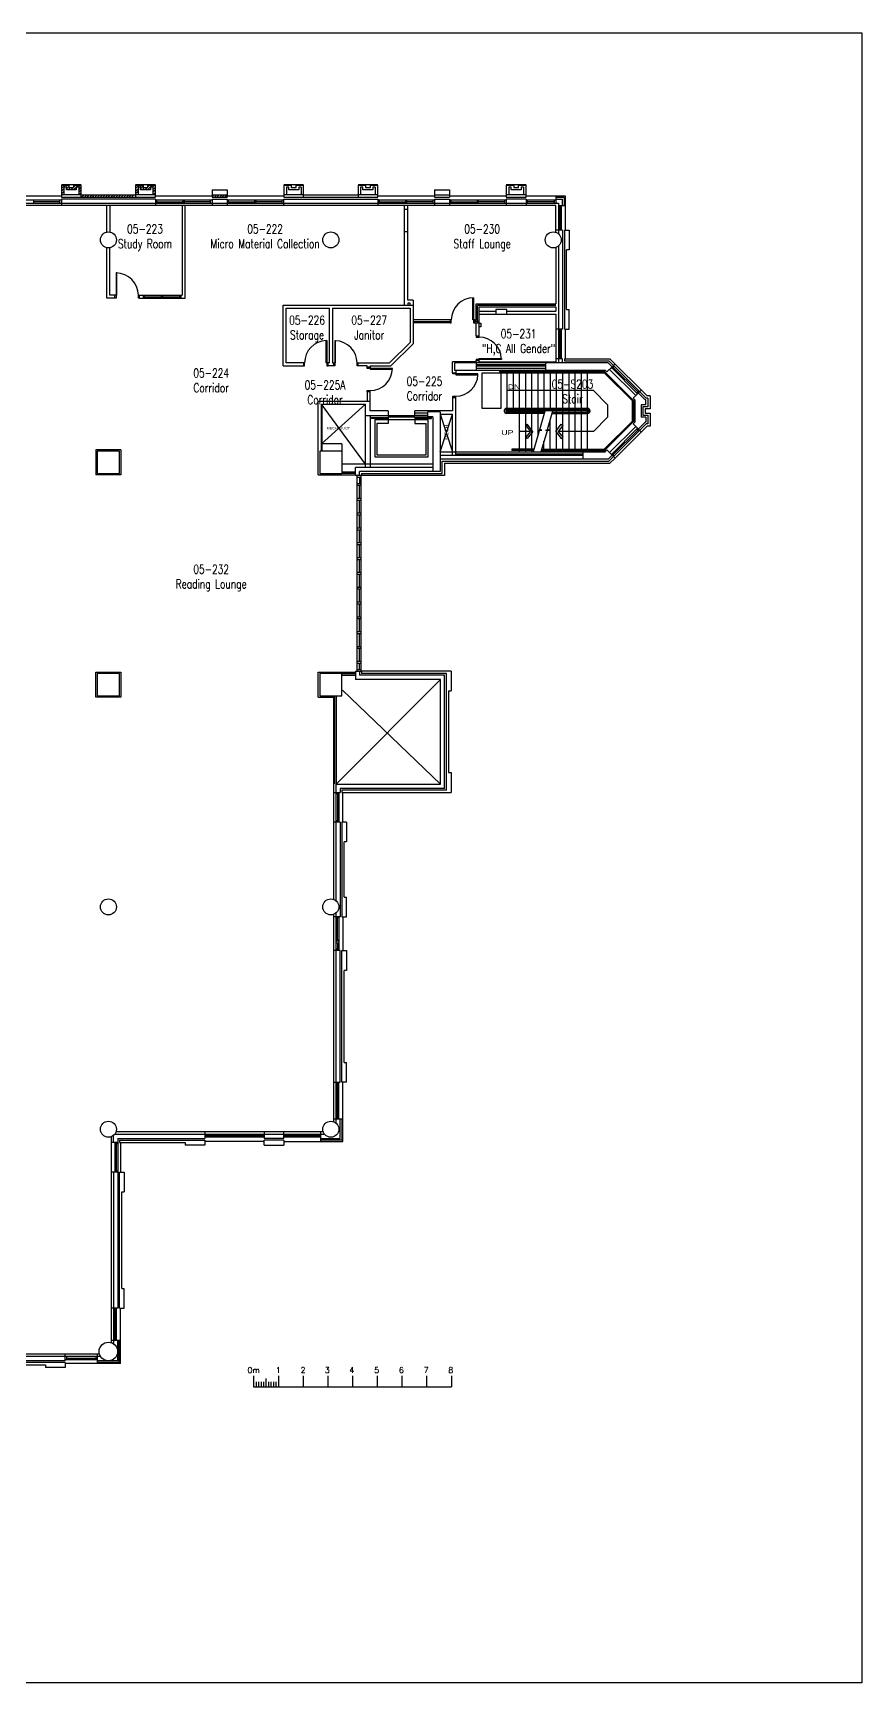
# Model space of a CAD drawing. Extents: x 11182 to 734459, y -1391328 to 152085.
# Drawn here: x 410180 to 443723, y -323705 to -256910 of the extents above; entities that cross this region are included whole.
import ezdxf
from ezdxf.enums import TextEntityAlignment as Align

# ---------------------------------------------------------------- set-up
doc = ezdxf.new("R2010")
doc.units = 0
doc.header["$LTSCALE"] = 500
doc.header["$MEASUREMENT"] = 0
doc.layers.get('0').update_dxf_attribs({"linetype": 'CONTINUOUS'})
doc.layers.add('0_Defpoints', color=106, linetype='CONTINUOUS', plot=False)
for name, color, linetype in [('0_room_data', 7, 'CONTINUOUS'), ('0_text', 7, 'CONTINUOUS'), ('1_Wall_Exist', 251, 'CONTINUOUS'), ('3_Text', 7, 'CONTINUOUS')]:
    doc.layers.add(name, color=color, linetype=linetype)
doc.styles.add('1_200', font='simplex.shx', dxfattribs={"width": 0.75, "height": 460})
doc.styles.get("Standard").update_dxf_attribs({"font": 'ROMANS', "height": 200})
doc.styles.add('TXT', font='TXT')

# ---------------------------------------------------------------- blocks, each defined once
blk = doc.blocks.new('room_data')
at = {"layer": '3_Text', "style": '1_200', "width": 0.75}
for tag, p in [('ROOMNUM', (0, 0)), ('ROOMUSE', (0, -575))]:
    blk.add_attdef(tag, text='', height=345, dxfattribs=at).set_placement(p, align=Align.MIDDLE_CENTER)

msp = doc.modelspace()

# ---------------------------------------------------------------- linework, layer by layer
for p, q in [((419107, -311265), (419107, -311711)), ((419107, -311711), (427107, -311711)), ((419207, -311512), (419207, -311711)), ((419307, -311512), (419307, -311711)), ((419407, -311512), (419407, -311711)), ((419507, -311512), (419507, -311711)), ((419607, -311379), (419607, -311711)), ((419707, -311512), (419707, -311711)), ((419807, -311512), (419807, -311711)), ((419907, -311512), (419907, -311711)), ((420007, -311512), (420007, -311711)), ((420107, -311265), (420107, -311711)), ((421107, -311265), (421107, -311711)), ((422107, -311265), (422107, -311711)), ((423107, -311265), (423107, -311711)), ((424107, -311265), (424107, -311711)), ((425107, -311265), (425107, -311711)), ((426107, -311265), (426107, -311711)), ((427107, -311265), (427107, -311711))]:
    msp.add_line(p, q)
at = {"layer": '0_Defpoints'}
msp.add_lwpolyline([(347673, -256910), (443723, -256910), (443723, -323705), (347673, -323705)], close=True, dxfattribs=at)
at = {"layer": '1_Wall_Exist'}
for p, q in [((412130, -263057), (411330, -263057)), ((411330, -263067), (411330, -263557)), ((411330, -263067), (411630, -263067)), ((411474, -263067), (411330, -263211)), ((411330, -263105), (411368, -263067)), ((411530, -263157), (411430, -263157)), ((411430, -263157), (411430, -263457)), ((411490, -263157), (411580, -263067)), ((411630, -263124), (411530, -263224)), ((411530, -263257), (411530, -263157)), ((411602, -263257), (411692, -263167)), ((411630, -263067), (411630, -263167)), ((411630, -263167), (411830, -263167)), ((411799, -263167), (411709, -263257)), ((411815, -263257), (412005, -263067)), ((411830, -263067), (412130, -263067)), ((411830, -263167), (411830, -263067)), ((411899, -263067), (411830, -263136)), ((412030, -263157), (411930, -263157)), ((411930, -263157), (411930, -263257)), ((412111, -263067), (412021, -263157)), ((412030, -263254), (412130, -263154)), ((412030, -263157), (412030, -263457)), ((412130, -263557), (412130, -263067)), ((415130, -263057), (414330, -263057)), ((414330, -263067), (414330, -263557)), ((414330, -263067), (414630, -263067)), ((414474, -263067), (414330, -263211)), ((414330, -263105), (414368, -263067)), ((414530, -263157), (414430, -263157)), ((414430, -263157), (414430, -263457)), ((414490, -263157), (414580, -263067)), ((414630, -263124), (414530, -263224)), ((414530, -263257), (414530, -263157)), ((414602, -263257), (414692, -263167)), ((414630, -263067), (414630, -263167)), ((414630, -263167), (414830, -263167)), ((414799, -263167), (414709, -263257)), ((414815, -263257), (415005, -263067)), ((414830, -263067), (415130, -263067)), ((414830, -263167), (414830, -263067)), ((414899, -263067), (414830, -263136)), ((415030, -263157), (414930, -263157)), ((414930, -263157), (414930, -263257)), ((415111, -263067), (415021, -263157)), ((415030, -263254), (415130, -263154)), ((415030, -263157), (415030, -263457)), ((415130, -263557), (415130, -263067)), ((421130, -263057), (420330, -263057)), ((420330, -263067), (420330, -263557)), ((420330, -263067), (420630, -263067)), ((420530, -263157), (420430, -263157)), ((420430, -263157), (420430, -263457)), ((420530, -263257), (420530, -263157)), ((420630, -263067), (420630, -263167)), ((420630, -263167), (420830, -263167)), ((420830, -263167), (420830, -263067)), ((420830, -263067), (421130, -263067)), ((421030, -263157), (420930, -263157)), ((420930, -263157), (420930, -263257)), ((421030, -263157), (421030, -263457)), ((421130, -263557), (421130, -263067)), ((424130, -263057), (423330, -263057)), ((423330, -263067), (423330, -263557)), ((423330, -263067), (423630, -263067)), ((423530, -263157), (423430, -263157)), ((423430, -263157), (423430, -263457)), ((423530, -263257), (423530, -263157)), ((423630, -263067), (423630, -263167)), ((423630, -263167), (423830, -263167)), ((423830, -263067), (424130, -263067)), ((423830, -263167), (423830, -263067)), ((424030, -263157), (423930, -263157)), ((423930, -263157), (423930, -263257)), ((424030, -263157), (424030, -263457)), ((424130, -263557), (424130, -263067)), ((430130, -263057), (429330, -263057)), ((429330, -263067), (429330, -263557)), ((429330, -263067), (429630, -263067)), ((429530, -263157), (429430, -263157)), ((429430, -263157), (429430, -263457)), ((429530, -263257), (429530, -263157)), ((429630, -263067), (429630, -263167)), ((429630, -263167), (429830, -263167)), ((429830, -263167), (429830, -263067)), ((429830, -263067), (430130, -263067)), ((429930, -263157), (429930, -263257)), ((430030, -263157), (429930, -263157)), ((430030, -263157), (430030, -263457)), ((430130, -263557), (430130, -263067)), ((369330, -263800), (431437, -263800)), ((411330, -263516), (409030, -263516)), ((411330, -263680), (409030, -263680)), ((410211, -263800), (410211, -263680)), ((411267, -263740), (410211, -263740)), ((411267, -263800), (411267, -263680)), ((411330, -263317), (411430, -263217)), ((411430, -263324), (411330, -263424)), ((412130, -263457), (411330, -263457)), ((411330, -263557), (415130, -263557)), ((411330, -263632), (411330, -263900)), ((415130, -263632), (411330, -263632)), ((411402, -263457), (411430, -263430)), ((411930, -263257), (411530, -263257)), ((411930, -263248), (411921, -263257)), ((412130, -263260), (412030, -263360)), ((412039, -263457), (412130, -263366)), ((412130, -263467), (414330, -263467)), ((412156, -263557), (412246, -263467)), ((412352, -263467), (412262, -263557)), ((412368, -263557), (412458, -263467)), ((412564, -263467), (412474, -263557)), ((412580, -263557), (412670, -263467)), ((412776, -263467), (412686, -263557)), ((412792, -263557), (412882, -263467)), ((412989, -263467), (412899, -263557)), ((413005, -263557), (413095, -263467)), ((413201, -263467), (413111, -263557)), ((413217, -263557), (413307, -263467)), ((413413, -263467), (413323, -263557)), ((413429, -263557), (413519, -263467)), ((413625, -263467), (413535, -263557)), ((413641, -263557), (413731, -263467)), ((413837, -263467), (413747, -263557)), ((413853, -263557), (413943, -263467)), ((414049, -263467), (413959, -263557)), ((414065, -263557), (414155, -263467)), ((414261, -263467), (414171, -263557)), ((414330, -263317), (414430, -263217)), ((414430, -263324), (414330, -263424)), ((415130, -263457), (414330, -263457)), ((414402, -263457), (414430, -263430)), ((414930, -263257), (414530, -263257)), ((414930, -263248), (414921, -263257)), ((415130, -263260), (415030, -263360)), ((415039, -263457), (415130, -263366)), ((417430, -263516), (415130, -263516)), ((415130, -263632), (415130, -263900)), ((417430, -263680), (415130, -263680)), ((415193, -263800), (415193, -263680)), ((415193, -263740), (416248, -263740)), ((416248, -263680), (416248, -263800)), ((416311, -263800), (416311, -263680)), ((417367, -263740), (416311, -263740)), ((417367, -263800), (417367, -263680)), ((417430, -263257), (417430, -263557)), ((417430, -263257), (418030, -263257)), ((417430, -263467), (418030, -263467)), ((417430, -263543), (417506, -263467)), ((417430, -263557), (418030, -263557)), ((417430, -263632), (417430, -263900)), ((417430, -263632), (418030, -263632)), ((417612, -263467), (417522, -263557)), ((417628, -263557), (417718, -263467)), ((417824, -263467), (417734, -263557)), ((417840, -263557), (417930, -263467)), ((418030, -263473), (417946, -263557)), ((418030, -263257), (418030, -263557)), ((420330, -263516), (418030, -263516)), ((418030, -263632), (418030, -263900)), ((420330, -263680), (418030, -263680)), ((418093, -263800), (418093, -263680)), ((418093, -263740), (419148, -263740)), ((419148, -263680), (419148, -263800)), ((419211, -263800), (419211, -263680)), ((420267, -263740), (419211, -263740)), ((420267, -263800), (420267, -263680)), ((421130, -263457), (420330, -263457)), ((420330, -263557), (424130, -263557)), ((420330, -263900), (420330, -263632)), ((420330, -263632), (424130, -263632)), ((420930, -263257), (420530, -263257)), ((421130, -263467), (423330, -263467)), ((424130, -263457), (423330, -263457)), ((423930, -263257), (423530, -263257)), ((426430, -263516), (424130, -263516)), ((424130, -263632), (424130, -263900)), ((426430, -263680), (424130, -263680)), ((424193, -263800), (424193, -263680)), ((424193, -263740), (425248, -263740)), ((425248, -263680), (425248, -263800)), ((425311, -263800), (425311, -263680)), ((426367, -263740), (425311, -263740)), ((426367, -263800), (426367, -263680)), ((426430, -263257), (426430, -263557)), ((426430, -263257), (427030, -263257)), ((426430, -263467), (427030, -263467)), ((426430, -263557), (427030, -263557)), ((426430, -263632), (426430, -263900)), ((426430, -263632), (427030, -263632)), ((427030, -263257), (427030, -263557)), ((429330, -263516), (427030, -263516)), ((427030, -263632), (427030, -263900)), ((429330, -263680), (427030, -263680)), ((427093, -263800), (427093, -263680)), ((427093, -263740), (428148, -263740)), ((428148, -263680), (428148, -263800)), ((428211, -263800), (428211, -263680)), ((429267, -263740), (428211, -263740)), ((429267, -263800), (429267, -263680)), ((430130, -263457), (429330, -263457)), ((429330, -263557), (430130, -263557)), ((429330, -263632), (429330, -263900)), ((430130, -263632), (429330, -263632)), ((429930, -263257), (429530, -263257)), ((429930, -263248), (429921, -263257)), ((431721, -263516), (430130, -263516)), ((430130, -263632), (430130, -263900)), ((431337, -263680), (430130, -263680)), ((430180, -263680), (430180, -263800)), ((431286, -263740), (430180, -263740)), ((431286, -263800), (431286, -263680)), ((431337, -263516), (431337, -263800)), ((431671, -263566), (431337, -263566)), ((431337, -263632), (431605, -263632)), ((431437, -263800), (431437, -265036)), ((431605, -263900), (431605, -263632)), ((431671, -263566), (431671, -263900)), ((431721, -264887), (431721, -263516)), ((431337, -263900), (368123, -263900)), ((413168, -264968), (413168, -263900)), ((413292, -263900), (413292, -264968)), ((416218, -263900), (416218, -267523)), ((416342, -267647), (416342, -263900)), ((425218, -267925), (425218, -263900)), ((425342, -264050), (425218, -264050)), ((425342, -267725), (425342, -263900)), ((431337, -264980), (431337, -263900)), ((431437, -263900), (431721, -263900)), ((431437, -263949), (431557, -263949)), ((431497, -263949), (431497, -264837)), ((431557, -263900), (431557, -264887)), ((425342, -264964), (425218, -264964)), ((431605, -264887), (431337, -264887)), ((431557, -264837), (431437, -264837)), ((431605, -264887), (431605, -268897)), ((431680, -264887), (431870, -264887)), ((431680, -264887), (431680, -268897)), ((431870, -264887), (431870, -265687)), ((413168, -267651), (413168, -265606)), ((413292, -267523), (413292, -265606)), ((431337, -265594), (431337, -267875)), ((431437, -265537), (431437, -270262)), ((431870, -265687), (431770, -265687)), ((431770, -268097), (431770, -265687)), ((413572, -266623), (413542, -266623)), ((413542, -266623), (413542, -267643)), ((413572, -267523), (413572, -266623)), ((413492, -267651), (413168, -267651)), ((413572, -267523), (413292, -267523)), ((413492, -267647), (413492, -267523)), ((413542, -267643), (413492, -267643)), ((414442, -267643), (414442, -267523)), ((414442, -267523), (416218, -267523)), ((414492, -267643), (414442, -267643)), ((414492, -267647), (414492, -267523)), ((414492, -267647), (416342, -267647)), ((414645, -267647), (414645, -267527)), ((414695, -267647), (414695, -267527)), ((414695, -267587), (415382, -267587)), ((415382, -267647), (415382, -267527)), ((415432, -267647), (415432, -267527)), ((415432, -267587), (416119, -267587)), ((416119, -267647), (416119, -267527)), ((416169, -267647), (416169, -267527)), ((425560, -267725), (425342, -267725)), ((425560, -267725), (425560, -269487)), ((427976, -267627), (428006, -267627)), ((427976, -268527), (427976, -267627)), ((428006, -267627), (428006, -268647)), ((420300, -270387), (420300, -267925)), ((420300, -267925), (425560, -267925)), ((420424, -270263), (420424, -268049)), ((420424, -268049), (422170, -268049)), ((422170, -270263), (422170, -268049)), ((422294, -268049), (425436, -268049)), ((422294, -268049), (422294, -270263)), ((425436, -267849), (425342, -267849)), ((425342, -267849), (425342, -267925)), ((425436, -267925), (425436, -267849)), ((425436, -268049), (425436, -269435)), ((428106, -268525), (428106, -267875)), ((428106, -267875), (431337, -267875)), ((428168, -268649), (428168, -267937)), ((431337, -267937), (428168, -267937)), ((428230, -269222), (428230, -267999)), ((428230, -267999), (431337, -267999)), ((428230, -268175), (428913, -268175)), ((428230, -268299), (431337, -268299)), ((428913, -268110), (428913, -268299)), ((429350, -268110), (428913, -268110)), ((429350, -268299), (429350, -268110)), ((429350, -268175), (431337, -268175)), ((431337, -267999), (431337, -268175)), ((431337, -268299), (431337, -270222)), ((431770, -268097), (431870, -268097)), ((431870, -268897), (431870, -268097)), ((427056, -268525), (425560, -268525)), ((425560, -268587), (427056, -268587)), ((427056, -268649), (425560, -268649)), ((427056, -268525), (427056, -268649)), ((427106, -268527), (427056, -268527)), ((427056, -268647), (427106, -268647)), ((427106, -268647), (427106, -268527)), ((428056, -268527), (427976, -268527)), ((428006, -268647), (428056, -268647)), ((428056, -268525), (428056, -268649)), ((428056, -268525), (428106, -268525)), ((428230, -268587), (428056, -268587)), ((428056, -268649), (428230, -268649)), ((428106, -269172), (428106, -268649)), ((428106, -269172), (428230, -269172)), ((428110, -269172), (428110, -269222)), ((428230, -268653), (428302, -268653)), ((428302, -268803), (428230, -268803)), ((428302, -268653), (428302, -268803)), ((431605, -268897), (431337, -268897)), ((431437, -268947), (431557, -268947)), ((431497, -268947), (431497, -270047)), ((431557, -268897), (431557, -270097)), ((431680, -268897), (431870, -268897)), ((431721, -270097), (431721, -268897)), ((422040, -269363), (422070, -269363)), ((422040, -270263), (422040, -269363)), ((422070, -269363), (422070, -270383)), ((422390, -269367), (422390, -270387)), ((422420, -269367), (422390, -269367)), ((422420, -270267), (422420, -269367)), ((424609, -270263), (425436, -269435)), ((424660, -270387), (425560, -269487)), ((428110, -269222), (428230, -269222)), ((420300, -270387), (421120, -270387)), ((421170, -270263), (420424, -270263)), ((421120, -270263), (421120, -270383)), ((421120, -270383), (421170, -270383)), ((421170, -270383), (421170, -270263)), ((422170, -270263), (422040, -270263)), ((422070, -270383), (422120, -270383)), ((422120, -270383), (422120, -270263)), ((422390, -270387), (422120, -270387)), ((422294, -270263), (422340, -270263)), ((422340, -270263), (422340, -270387)), ((422340, -270267), (422420, -270267)), ((423290, -270387), (423290, -270267)), ((423290, -270267), (423340, -270267)), ((423696, -270387), (423290, -270387)), ((423340, -270387), (423340, -270263)), ((423340, -270263), (424609, -270263)), ((423696, -270437), (423696, -270387)), ((423820, -270437), (423696, -270437)), ((423700, -270487), (423700, -270437)), ((424720, -270487), (423700, -270487)), ((423820, -270387), (423820, -270517)), ((423820, -270387), (424660, -270387)), ((423820, -270517), (424720, -270517)), ((424720, -270517), (424720, -270487)), ((428106, -270222), (427160, -270222)), ((427160, -270662), (427160, -270222)), ((427230, -270262), (427230, -270562)), ((433454, -270262), (427230, -270262)), ((428106, -270262), (428106, -270172)), ((428106, -270172), (428230, -270172)), ((428110, -270122), (428110, -270172)), ((429130, -270122), (428110, -270122)), ((428130, -270562), (428130, -270262)), ((428130, -270324), (430930, -270324)), ((428130, -270386), (430930, -270386)), ((428130, -270482), (430930, -270482)), ((428230, -270092), (429130, -270092)), ((428230, -270262), (428230, -270092)), ((428230, -270222), (431337, -270222)), ((429130, -270092), (429130, -270122)), ((430930, -270562), (430930, -270262)), ((431605, -270097), (431337, -270097)), ((431557, -270047), (431437, -270047)), ((431605, -270262), (431605, -270097)), ((431680, -270097), (431680, -270187)), ((431680, -270097), (433522, -270097)), ((431680, -270187), (433485, -270187)), ((433612, -270420), (433400, -270632)), ((433612, -270420), (433454, -270262)), ((434987, -271689), (433485, -270187)), ((435024, -271599), (433522, -270097)), ((433581, -270452), (433665, -270367)), ((433616, -270487), (433581, -270452)), ((434641, -271513), (433581, -270452)), ((433701, -270403), (433616, -270487)), ((434648, -271435), (433658, -270445)), ((433729, -270304), (433665, -270367)), ((427160, -270662), (427284, -270662)), ((427164, -270712), (427164, -270662)), ((428184, -270712), (427164, -270712)), ((427230, -270562), (433330, -270562)), ((427284, -270562), (427284, -270742)), ((427284, -270742), (428184, -270742)), ((428184, -270742), (428184, -270712)), ((428355, -272112), (428355, -270662)), ((428355, -270662), (433288, -270662)), ((429055, -270612), (429055, -270662)), ((429055, -270612), (433309, -270612)), ((429105, -270662), (429105, -272112)), ((429355, -270612), (429355, -270562)), ((429355, -270662), (429355, -272112)), ((429605, -270612), (429605, -270562)), ((429605, -270662), (429605, -272112)), ((429855, -270612), (429855, -270562)), ((429855, -270662), (429855, -272112)), ((430105, -270612), (430105, -270562)), ((430105, -270662), (430105, -272112)), ((430355, -270612), (430355, -270562)), ((430355, -270662), (430355, -272112)), ((430605, -270612), (430605, -270562)), ((430605, -270662), (430605, -272112)), ((430855, -270612), (430855, -270562)), ((430855, -270662), (430855, -272112)), ((431105, -270612), (431105, -270562)), ((431105, -270662), (431105, -272112)), ((431355, -270612), (431355, -270562)), ((431355, -270662), (431355, -272112)), ((431605, -270612), (431605, -270562)), ((431605, -270662), (431605, -272112)), ((431855, -270612), (431855, -270562)), ((431855, -270662), (431855, -272112)), ((432105, -270612), (432105, -270562)), ((432105, -270662), (432105, -272112)), ((432355, -270612), (432355, -270562)), ((432355, -270662), (432355, -272112)), ((432605, -270612), (432605, -270562)), ((432605, -270662), (432605, -272112)), ((434432, -271805), (433288, -270662)), ((434482, -271785), (433309, -270612)), ((433330, -270562), (433400, -270632)), ((433506, -270526), (434567, -271587)), ((421724, -271813), (423820, -271813)), ((421724, -274793), (421724, -271813)), ((423696, -271437), (423696, -271813)), ((423820, -271437), (423696, -271437)), ((423700, -271387), (423820, -271387)), ((423700, -271437), (423700, -271387)), ((423820, -272212), (423820, -271387)), ((427160, -271662), (427160, -272212)), ((427160, -271662), (427284, -271662)), ((427164, -271612), (427284, -271612)), ((427164, -271662), (427164, -271612)), ((427284, -273994), (427284, -271612)), ((432855, -271387), (429355, -271387)), ((432855, -271387), (433430, -271962)), ((434432, -272618), (434432, -271805)), ((434790, -271364), (434461, -271693)), ((434532, -271764), (434461, -271693)), ((434482, -271785), (434482, -272639)), ((434532, -271764), (434532, -272660)), ((434606, -271477), (434691, -271393)), ((434641, -271513), (434606, -271477)), ((434673, -271481), (434956, -271764)), ((434982, -271764), (434956, -271764)), ((434982, -271964), (434982, -271764)), ((434988, -271687), (434985, -271687)), ((435057, -271689), (434987, -271689)), ((435147, -271599), (435024, -271599)), ((435057, -271689), (435057, -272039)), ((435147, -271599), (435147, -272129)), ((421848, -271937), (423638, -271937)), ((421848, -273837), (421848, -271937)), ((423638, -274362), (421848, -271937)), ((423638, -271937), (421848, -273537)), ((421884, -273837), (421884, -271937)), ((423638, -274494), (423638, -271937)), ((423638, -272394), (426160, -272394)), ((424557, -272212), (423820, -272212)), ((423820, -272394), (423820, -274494)), ((423880, -272512), (423880, -272472)), ((423880, -272472), (424540, -272472)), ((424540, -272512), (423880, -272512)), ((424540, -272472), (424540, -272512)), ((424557, -272212), (424557, -272394)), ((424557, -272452), (425623, -272452)), ((424557, -272452), (424557, -272712)), ((427160, -272212), (425623, -272212)), ((425623, -272396), (425623, -272212)), ((426160, -272304), (425623, -272304)), ((426160, -272396), (425623, -272396)), ((425623, -272452), (425623, -272712)), ((425640, -272472), (425640, -272512)), ((426300, -272472), (425640, -272472)), ((425640, -272512), (426300, -272512)), ((426160, -272452), (426160, -272252)), ((426660, -272252), (426160, -272252)), ((426360, -272452), (426160, -272452)), ((426300, -272512), (426300, -272472)), ((426360, -272452), (426360, -274662)), ((426660, -272252), (426660, -274662)), ((426660, -272336), (427160, -272336)), ((426660, -273862), (427160, -272336)), ((426660, -272336), (427160, -273862)), ((427160, -273994), (427160, -272336)), ((429105, -272112), (428355, -272112)), ((429250, -272187), (429250, -272237)), ((429305, -272187), (429305, -272237)), ((432635, -272112), (429325, -272112)), ((430876, -272312), (429325, -272312)), ((432630, -272162), (429330, -272162)), ((430891, -272262), (429330, -272262)), ((429355, -272162), (429355, -272262)), ((432605, -272212), (429355, -272212)), ((429605, -272162), (429605, -272262)), ((429855, -272162), (429855, -272262)), ((429855, -272312), (429855, -273762)), ((430105, -272162), (430105, -272262)), ((430105, -272312), (430105, -273762)), ((430355, -272162), (430355, -272262)), ((430355, -272312), (430355, -273762)), ((430605, -272162), (430605, -272262)), ((430605, -272312), (430605, -273233)), ((430683, -272966), (430906, -272212)), ((430855, -272162), (430855, -272262)), ((430994, -272960), (431215, -272212)), ((431105, -272162), (431105, -272212)), ((431185, -272312), (432635, -272312)), ((431200, -272262), (432630, -272262)), ((431355, -272162), (431355, -272262)), ((431355, -272312), (431355, -273762)), ((431605, -272162), (431605, -272262)), ((431605, -272312), (431605, -273762)), ((431855, -272162), (431855, -272262)), ((431855, -272312), (431855, -273762)), ((432105, -272162), (432105, -272262)), ((432105, -272312), (432105, -273762)), ((432355, -272162), (432355, -272262)), ((432355, -272312), (432355, -273762)), ((432605, -272162), (432605, -272262)), ((432605, -272312), (432605, -273762)), ((432655, -272187), (432655, -272237)), ((432710, -272187), (432710, -272237)), ((432855, -273037), (433430, -272462)), ((433430, -271962), (433430, -272462)), ((434782, -271964), (434782, -272460)), ((434982, -271964), (434782, -271964)), ((434982, -272460), (434782, -272460)), ((435057, -272039), (434857, -272039)), ((434857, -272039), (434857, -272385)), ((434857, -272385), (435057, -272385)), ((435147, -272129), (434947, -272129)), ((434947, -272129), (434947, -272295)), ((434947, -272295), (435147, -272295)), ((434982, -272460), (434982, -272660)), ((435057, -272385), (435057, -272735)), ((435147, -272295), (435147, -272825)), ((426165, -272572), (424015, -272572)), ((424015, -272572), (424015, -274063)), ((424090, -272712), (424090, -273988)), ((424557, -272712), (424090, -272712)), ((425623, -272712), (426090, -272712)), ((426090, -273988), (426090, -272712)), ((426165, -274063), (426165, -272572)), ((430306, -273037), (429855, -273037)), ((430180, -272751), (430120, -272798)), ((430120, -272798), (430306, -273037)), ((430306, -273037), (430120, -273276)), ((430402, -273037), (430180, -272751)), ((430402, -273037), (430180, -273323)), ((430667, -273020), (430419, -273862)), ((430607, -272995), (430667, -273020)), ((430607, -272995), (430769, -272995)), ((430769, -272995), (430683, -272966)), ((430978, -273014), (430728, -273862)), ((430910, -272986), (430978, -273014)), ((430910, -272986), (431072, -272986)), ((431072, -272986), (430994, -272960)), ((431105, -273762), (431105, -272586)), ((431330, -273037), (431552, -272751)), ((431330, -273037), (431552, -273323)), ((431612, -272798), (431426, -273037)), ((431426, -273037), (431612, -273276)), ((432855, -273037), (431426, -273037)), ((431552, -272751), (431612, -272798)), ((434432, -272618), (433288, -273762)), ((434482, -272639), (433309, -273812)), ((434987, -272735), (433485, -274237)), ((433506, -273897), (434567, -272836)), ((434641, -272911), (433581, -273971)), ((434641, -272911), (433581, -273971)), ((434648, -272988), (433658, -273978)), ((433729, -274120), (435024, -272825)), ((434532, -272660), (434461, -272730)), ((434790, -273059), (434461, -272730)), ((434606, -272946), (434691, -273031)), ((434673, -272942), (434956, -272660)), ((434982, -272660), (434956, -272660)), ((435057, -272735), (434987, -272735)), ((435147, -272825), (435024, -272825)), ((412724, -273781), (412724, -274793)), ((413736, -273781), (412724, -273781)), ((412780, -273837), (412780, -274737)), ((413680, -273837), (412780, -273837)), ((413680, -274737), (413680, -273837)), ((413736, -273781), (413736, -274793)), ((422680, -273837), (421780, -273837)), ((421780, -273837), (421780, -274737)), ((422680, -273537), (421884, -273537)), ((422680, -273537), (422680, -274737)), ((429555, -273762), (429555, -273812)), ((430449, -273762), (429555, -273762)), ((430434, -273812), (429555, -273812)), ((429855, -273812), (429855, -273862)), ((430105, -273812), (430105, -273862)), ((430180, -273323), (430120, -273276)), ((430355, -273812), (430355, -273862)), ((430743, -273812), (433309, -273812)), ((430758, -273762), (433288, -273762)), ((430855, -273762), (430855, -273434)), ((430855, -273812), (430855, -273862)), ((431105, -273812), (431105, -273862)), ((431355, -273812), (431355, -273862)), ((431552, -273323), (431612, -273276)), ((431605, -273812), (431605, -273862)), ((431855, -273812), (431855, -273862)), ((432105, -273812), (432105, -273862)), ((432355, -273812), (432355, -273862)), ((432605, -273812), (432605, -273862)), ((433330, -273862), (433400, -273791)), ((433729, -274120), (433400, -273791)), ((426360, -274362), (422680, -274362)), ((423227, -274827), (423227, -274494)), ((426360, -274494), (423227, -274494)), ((424015, -274063), (426165, -274063)), ((424090, -273988), (426090, -273988)), ((426660, -273862), (433330, -273862)), ((426660, -273994), (432430, -273994)), ((433454, -274162), (426660, -274162)), ((426735, -274737), (426735, -274237)), ((426735, -274237), (433485, -274237)), ((426825, -274327), (426825, -274827)), ((426825, -274327), (433522, -274327)), ((427284, -273942), (432430, -273942)), ((432430, -273862), (432430, -274162)), ((433612, -274003), (433454, -274162)), ((433729, -274120), (433522, -274327)), ((433701, -274021), (433616, -273936)), ((413736, -274793), (412724, -274793)), ((412780, -274737), (413680, -274737)), ((421724, -274793), (423227, -274793)), ((421780, -274737), (422680, -274737)), ((422680, -274669), (423227, -274669)), ((422680, -274731), (423227, -274731)), ((423450, -274827), (423227, -274827)), ((423280, -274827), (423280, -282747)), ((423280, -274890), (423450, -274890)), ((423450, -275155), (423280, -275155)), ((423395, -274827), (423395, -274662)), ((426660, -274662), (423395, -274662)), ((423395, -274890), (423395, -275155)), ((423450, -274827), (423450, -282747)), ((423470, -274737), (423470, -274827)), ((423470, -274737), (426735, -274737)), ((426825, -274827), (423470, -274827)), ((423280, -275218), (423450, -275218)), ((423450, -275755), (423280, -275755)), ((423280, -275818), (423450, -275818)), ((423395, -275755), (423395, -275218)), ((423395, -276355), (423395, -275818)), ((423450, -276355), (423280, -276355)), ((423280, -276418), (423450, -276418)), ((423395, -276955), (423395, -276418)), ((423450, -276955), (423280, -276955)), ((423280, -277018), (423450, -277018)), ((423395, -277555), (423395, -277018)), ((423450, -277555), (423280, -277555)), ((423280, -277618), (423450, -277618)), ((423395, -278155), (423395, -277618)), ((423450, -278155), (423280, -278155)), ((423280, -278218), (423450, -278218)), ((423395, -278755), (423395, -278218)), ((423450, -278755), (423280, -278755)), ((423280, -278818), (423450, -278818)), ((423395, -279355), (423395, -278818)), ((423450, -279355), (423280, -279355)), ((423280, -279418), (423450, -279418)), ((423395, -279955), (423395, -279418)), ((423450, -279955), (423280, -279955)), ((423280, -280018), (423450, -280018)), ((423395, -280555), (423395, -280018)), ((423450, -280555), (423280, -280555)), ((423280, -280618), (423450, -280618)), ((423450, -281155), (423280, -281155)), ((423395, -281155), (423395, -280618)), ((423280, -281218), (423450, -281218)), ((423450, -281755), (423280, -281755)), ((423280, -281818), (423450, -281818)), ((423395, -281755), (423395, -281218)), ((423395, -282355), (423395, -281818)), ((423450, -282355), (423280, -282355)), ((423280, -282418), (423450, -282418)), ((423395, -282683), (423395, -282418)), ((412724, -282781), (413736, -282781)), ((412724, -283793), (412724, -282781)), ((412780, -282837), (412780, -283737)), ((413680, -282837), (412780, -282837)), ((413680, -283737), (413680, -282837)), ((413736, -282781), (413736, -283793)), ((421724, -282781), (423227, -282781)), ((421724, -283793), (421724, -282781)), ((421780, -282837), (421780, -283737)), ((422680, -282837), (421780, -282837)), ((422461, -287306), (426662, -283082)), ((422680, -283737), (422680, -282837)), ((422680, -282843), (423227, -282843)), ((422680, -282905), (423227, -282905)), ((423227, -282747), (423227, -283080)), ((423227, -282747), (423450, -282747)), ((426662, -283080), (423227, -283080)), ((423280, -282683), (423450, -282683)), ((423395, -282747), (423395, -282912)), ((426830, -282912), (423395, -282912)), ((423470, -282747), (423470, -282837)), ((427095, -282747), (423470, -282747)), ((426905, -282837), (423470, -282837)), ((426662, -287320), (426662, -283080)), ((426830, -287488), (426830, -282912)), ((426905, -287563), (426905, -282837)), ((427095, -282747), (427095, -283547)), ((413736, -283793), (412724, -283793)), ((412780, -283737), (413680, -283737)), ((421724, -283793), (422337, -283793)), ((421780, -283737), (422680, -283737)), ((422337, -283737), (422337, -291980)), ((422399, -287306), (422399, -283737)), ((422461, -287306), (422461, -283737)), ((422696, -283520), (426663, -287317)), ((426995, -283547), (427095, -283547)), ((426995, -283547), (426995, -286853)), ((426995, -286853), (427095, -286853)), ((427095, -286853), (427095, -287653)), ((422337, -287653), (422605, -287653)), ((422437, -287320), (426662, -287320)), ((422437, -287320), (422437, -292036)), ((422437, -287703), (422557, -287703)), ((422497, -287703), (422497, -288803)), ((422557, -287653), (422557, -288853)), ((422605, -287488), (422605, -287653)), ((426830, -287488), (422605, -287488)), ((422680, -287563), (422680, -287653)), ((422680, -287567), (422684, -287563)), ((426905, -287563), (422680, -287563)), ((422680, -287653), (427095, -287653)), ((422721, -288853), (422721, -287653)), ((422605, -288853), (422337, -288853)), ((422557, -288803), (422437, -288803)), ((422605, -288853), (422605, -292687)), ((422870, -288853), (422680, -288853)), ((422680, -288853), (422680, -292687)), ((422870, -288853), (422870, -289653)), ((422870, -289653), (422770, -289653)), ((422770, -291887), (422770, -289653)), ((422770, -291887), (422870, -291887)), ((422870, -292687), (422870, -291887)), ((422437, -292537), (422437, -301036)), ((422337, -292594), (422337, -300980)), ((422605, -292687), (422337, -292687)), ((422557, -292736), (422437, -292736)), ((422497, -293624), (422497, -292736)), ((422557, -292687), (422557, -294058)), ((422680, -292687), (422870, -292687)), ((422721, -292687), (422721, -294058)), ((422863, -292687), (422870, -292680)), ((422437, -293624), (422557, -293624)), ((422557, -293674), (422437, -293674)), ((422437, -293738), (422557, -293738)), ((422497, -293738), (422497, -293994)), ((422605, -294058), (422337, -294058)), ((422557, -293994), (422437, -293994)), ((422605, -299387), (422605, -294058)), ((422680, -294058), (422870, -294058)), ((422680, -299387), (422680, -294058)), ((422870, -294058), (422870, -294858)), ((422870, -294858), (422770, -294858)), ((422770, -298587), (422770, -294858)), ((422770, -298587), (422870, -298587)), ((422870, -299387), (422870, -298587)), ((422337, -299387), (422605, -299387)), ((422557, -299437), (422437, -299437)), ((422497, -300837), (422497, -299437)), ((422557, -300887), (422557, -299387)), ((422870, -299387), (422680, -299387)), ((422721, -301778), (422721, -299387)), ((422721, -300887), (422337, -300887)), ((422437, -300837), (422557, -300837)), ((422605, -301662), (422605, -300887)), ((422671, -300887), (422671, -301728)), ((413337, -301594), (413337, -309927)), ((413605, -301827), (413337, -301827)), ((413437, -301827), (413437, -301537)), ((413480, -301494), (421979, -301494)), ((413485, -301827), (413485, -303027)), ((413605, -301877), (413485, -301877)), ((421923, -301394), (413536, -301394)), ((413545, -301877), (413545, -302977)), ((413605, -301662), (417130, -301662)), ((413605, -301662), (413605, -308537)), ((413680, -301737), (413680, -301827)), ((413680, -301737), (417130, -301737)), ((413680, -301827), (416330, -301827)), ((413721, -301827), (413721, -303027)), ((416330, -301827), (416330, -301927)), ((417130, -301394), (417130, -301662)), ((419530, -301614), (417130, -301614)), ((417130, -301737), (417130, -301927)), ((419530, -301778), (417130, -301778)), ((417180, -301614), (417180, -301494)), ((417980, -301554), (417180, -301554)), ((417980, -301494), (417980, -301614)), ((418030, -301494), (418030, -301614)), ((418080, -301614), (418080, -301494)), ((419480, -301554), (418080, -301554)), ((419480, -301494), (419480, -301614)), ((419530, -301394), (419530, -301662)), ((420330, -301662), (419530, -301662)), ((420330, -301737), (419530, -301737)), ((419530, -301927), (419530, -301737)), ((420330, -301662), (420330, -301394)), ((421830, -301614), (420330, -301614)), ((420330, -301737), (420330, -301927)), ((420330, -301778), (422721, -301778)), ((420380, -301614), (420380, -301494)), ((421780, -301554), (420380, -301554)), ((421780, -301494), (421780, -301614)), ((421830, -301778), (421830, -301394)), ((421830, -301662), (422605, -301662)), ((422671, -301728), (421830, -301728)), ((417130, -301927), (416330, -301927)), ((419530, -301927), (420330, -301927)), ((413605, -303027), (413337, -303027)), ((413437, -303027), (413437, -309974)), ((413485, -302977), (413605, -302977)), ((413680, -303027), (413870, -303027)), ((413680, -308537), (413680, -303027)), ((413870, -303027), (413870, -303827)), ((413770, -303827), (413870, -303827)), ((413770, -307737), (413770, -303827)), ((413770, -307737), (413870, -307737)), ((413870, -308537), (413870, -307737)), ((413605, -308537), (413337, -308537)), ((413557, -308587), (413437, -308587)), ((413497, -309787), (413497, -308587)), ((413557, -309837), (413557, -308537)), ((413680, -308537), (413870, -308537)), ((413721, -310778), (413721, -308537)), ((413721, -309837), (413337, -309837)), ((413437, -309787), (413557, -309787)), ((413605, -310662), (413605, -309837)), ((413671, -310728), (413671, -309837)), ((412917, -310494), (404542, -310494)), ((412870, -310394), (404589, -310394)), ((411480, -310662), (411480, -310394)), ((411530, -310494), (411530, -310614)), ((411530, -310554), (412730, -310554)), ((412730, -310614), (412730, -310494)), ((412780, -310394), (412780, -310778)), ((411480, -310662), (407730, -310662)), ((411480, -310737), (407730, -310737)), ((408530, -310827), (410680, -310827)), ((410680, -310827), (410680, -310927)), ((411480, -310927), (410680, -310927)), ((411480, -310614), (412780, -310614)), ((411480, -310737), (411480, -310927)), ((413721, -310778), (411480, -310778)), ((413605, -310662), (412780, -310662)), ((413671, -310728), (412780, -310728))]:
    msp.add_line(p, q, dxfattribs=at)
for centre, radius in [((413230, -265287), 325), ((422230, -265287), 325), ((431230, -265287), 325), ((413230, -292287), 325), ((422230, -292287), 325), ((413230, -301287), 325), ((422230, -301287), 325), ((413230, -310287), 375)]:
    msp.add_circle(centre, radius, dxfattribs=at)
for centre, radius, start, end in [((413542, -267523), 900, 0, 90), ((428006, -268527), 900, 90, 180), ((422070, -270263), 900, 91.90915, 180), ((422390, -270267), 900, 0, 88.09085), ((428230, -270122), 900, 1.90915, 90), ((423820, -270487), 900, 270, 0), ((427284, -270712), 900, 270, 358.09085), ((429325, -272187), 75, 90, 180), ((429325, -272237), 75, 180, 270), ((429330, -272187), 25, 90, 180), ((429330, -272237), 25, 180, 270), ((432630, -272187), 25, 0, 90), ((432630, -272237), 25, 270, 0), ((432635, -272187), 75, 0, 90), ((432635, -272237), 75, 270, 0)]:
    msp.add_arc(centre, radius, start, end, dxfattribs=at)

# ---------------------------------------------------------------- block references
at = {"layer": '0_room_data', "xscale": 1.035347182677431, "yscale": 1.035347182677431, "zscale": 1.035347182677431}
for p, values in [((414711, -264845), {'ROOMNUM': '05-223', 'ROOMUSE': 'Study Room'}), ((419570, -264845), {'ROOMNUM': '05-222', 'ROOMUSE': 'Micro Material Collection'}), ((428354, -264845), {'ROOMNUM': '05-230', 'ROOMUSE': 'Staff Lounge'}), ((421268, -268538), {'ROOMNUM': '05-226', 'ROOMUSE': 'Storage'}), ((423784, -268538), {'ROOMNUM': '05-227', 'ROOMUSE': 'Janitor'}), ((429829, -269085), {'ROOMNUM': '05-231', 'ROOMUSE': '"H,C All Gender"'}), ((417389, -270675), {'ROOMNUM': '05-224', 'ROOMUSE': 'Corridor'}), ((421994, -271160), {'ROOMNUM': '05-225A', 'ROOMUSE': 'Corridor'}), ((426020, -271009), {'ROOMNUM': '05-225', 'ROOMUSE': 'Corridor'}), ((432009, -271124), {'ROOMNUM': '05-S203', 'ROOMUSE': 'Stair'}), ((417389, -278619), {'ROOMNUM': '05-232', 'ROOMUSE': 'Reading Lounge'})]:
    msp.add_blockref('room_data', p, dxfattribs=at).add_auto_attribs(values)

# ---------------------------------------------------------------- texts
at = {"layer": '0_text'}
for s, p in [('0m', (419107, -311040)), ('1', (420107, -311040)), ('2', (421107, -311040)), ('3', (422084, -311040)), ('4', (423084, -311040)), ('5', (424084, -311040)), ('6', (425084, -311040)), ('7', (426084, -311040)), ('8', (427084, -311040))]:
    msp.add_text(s, height=231, rotation=0, dxfattribs=at).set_placement(p, align=Align.MIDDLE_CENTER)
at = {"layer": '1_Wall_Exist', "style": 'TXT'}
for s, height, width, p in [('DN', 200, 1.3125, (429391, -271334)), ('MECH. DUCT', 100, 1.125, (422060, -272957)), ('UP', 200, 1.3125, (429130, -273188))]:
    msp.add_text(s, height=height, dxfattribs=dict(at, width=width)).set_placement(p)
msp.add_text('MECH.', height=150, rotation=90, dxfattribs=at).set_placement((426985, -273375))

doc.saveas('drawing.dxf')
